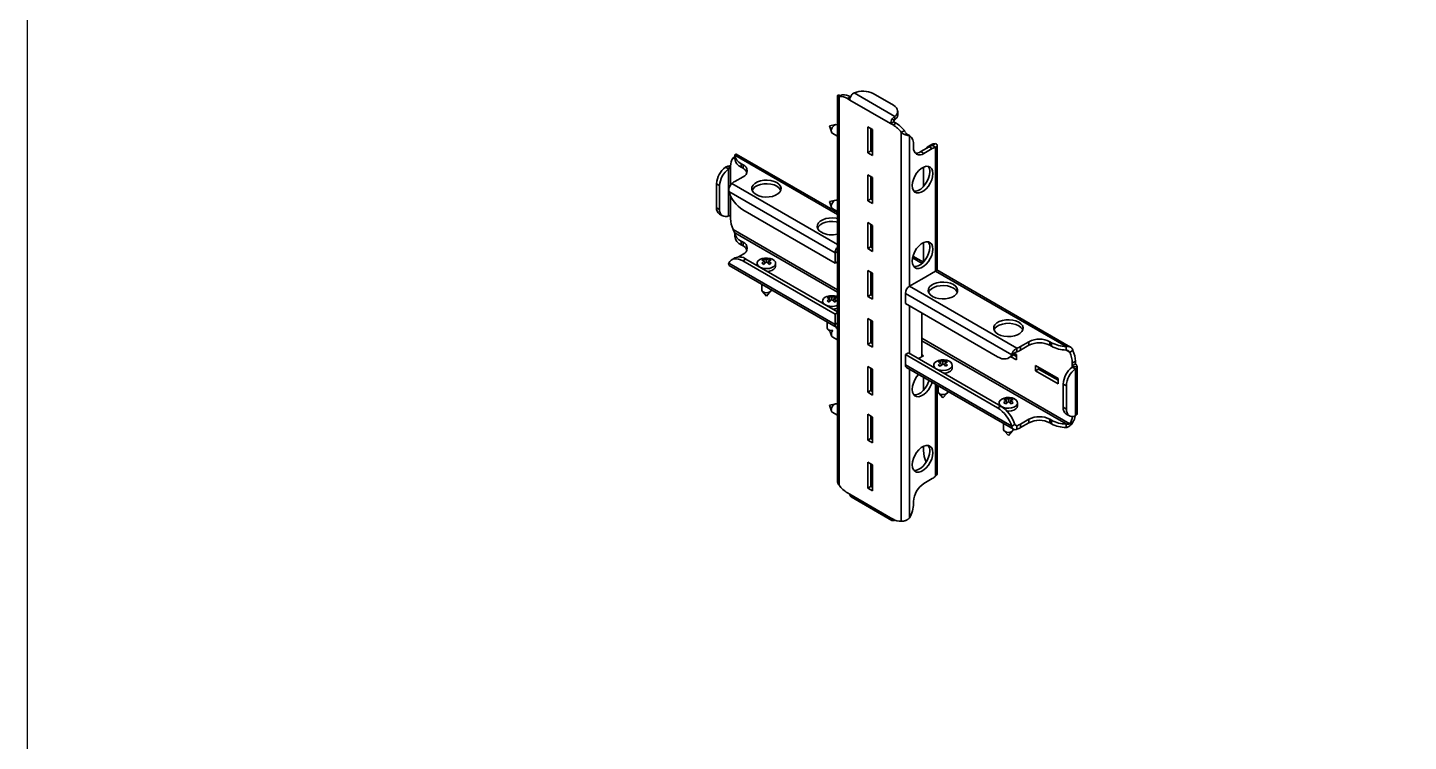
# Model space of a CAD drawing. Header units: inches. Extents: x 9936 to 27102, y -2774 to 11910.
# Drawn here: x 14566 to 15163, y -911 to -602 of the extents above; entities that cross this region are included whole.
import ezdxf

# ---------------------------------------------------------------- set-up
doc = ezdxf.new("R2010")
doc.units = ezdxf.units.IN
doc.header["$MEASUREMENT"] = 0
doc.layers.add('TEXTO', color=7, linetype='Continuous')
doc.layers.add('VIÑETAS', color=5, linetype='Continuous')

msp = doc.modelspace()

# ---------------------------------------------------------------- linework, layer by layer
at = {"layer": 'TEXTO'}
msp.add_lwpolyline([(14565.647, 141.265), (16574.871, 141.265), (16574.871, -2774.427), (14565.647, -2774.427)], close=True, dxfattribs=at)
at = {"layer": 'VIÑETAS', "linetype": 'Continuous', "lineweight": 35}
for p, q in [((14915.947, -631.641), (14915.947, -798.696)), ((14918.033, -631.271), (14916.689, -632.046)), ((14916.689, -631.366), (14917.204, -631.663)), ((14916.689, -632.046), (14916.689, -800.312)), ((14921.582, -632.152), (14920.238, -632.928)), ((14921.262, -633.519), (14920.238, -632.928)), ((14940.69, -640.597), (14923.094, -630.44)), ((14940.124, -635.787), (14931.427, -630.766)), ((14938.939, -643.724), (14921.262, -633.519)), ((14941.984, -639.931), (14941.984, -638.379)), ((14915.156, -644.187), (14912.444, -644.732)), ((14912.444, -644.732), (14913.329, -647.353)), ((14915.947, -644.387), (14915.732, -644.263)), ((14940.283, -642.948), (14938.939, -643.724)), ((14939.963, -644.315), (14938.939, -643.724)), ((14940.456, -642.44), (14939.631, -641.691)), ((14939.963, -644.315), (14941.307, -643.539)), ((14941.307, -643.539), (14940.283, -642.948)), ((14940.69, -640.597), (14940.69, -642.149)), ((14913.682, -647.814), (14915.947, -649.121)), ((14931.133, -646.313), (14929.068, -645.121)), ((14929.068, -645.121), (14929.068, -656.348)), ((14930.412, -645.897), (14930.412, -655.573)), ((14931.133, -657.54), (14931.133, -646.313)), ((14943.512, -647.531), (14944.856, -646.755)), ((14943.512, -647.531), (14943.512, -815.796)), ((14946.246, -648.428), (14947.095, -648.919)), ((14947.095, -648.919), (14947.095, -714.108)), ((14930.412, -655.573), (14929.068, -656.348)), ((14929.068, -656.348), (14931.133, -657.54)), ((14930.412, -655.573), (14931.133, -655.989)), ((14948.839, -654.053), (14948.839, -653.134)), ((14951.986, -655.87), (14955.59, -653.789)), ((14951.986, -655.87), (14953.329, -656.646)), ((14953.329, -656.646), (14956.934, -654.565)), ((14956.469, -652.857), (14955.125, -653.633)), ((14956.934, -654.565), (14955.59, -653.789)), ((14957.018, -653.189), (14958.361, -652.414)), ((14958.361, -653.917), (14957.018, -653.142)), ((14958.361, -653.917), (14958.361, -707.604)), ((14959.103, -706.57), (14959.103, -653.14)), ((14868.843, -663.322), (14867.499, -662.547)), ((14869.212, -663.17), (14868.976, -662.082)), ((14869.738, -662.093), (14869.738, -663.275)), ((14870.749, -658.578), (14870.976, -658.447)), ((14871.503, -659.013), (14870.749, -658.578)), ((14871.503, -657.462), (14871.503, -659.013)), ((14915.947, -683.119), (14871.503, -657.462)), ((14915.947, -682.262), (14872.113, -656.957)), ((14875.077, -661.539), (14874.282, -661.079)), ((14874.282, -661.079), (14874.282, -662.631)), ((14874.282, -662.631), (14875.077, -663.09)), ((14875.077, -663.09), (14875.077, -661.539)), ((14953.152, -662.581), (14953.152, -670.958)), ((14868.843, -663.322), (14868.843, -683.641)), ((14869.738, -670.225), (14869.738, -663.275)), ((14875.077, -666.723), (14871.472, -668.804)), ((14931.133, -667.053), (14929.068, -665.861)), ((14929.068, -665.861), (14929.068, -677.089)), ((14930.412, -666.637), (14930.412, -676.313)), ((14931.133, -678.281), (14931.133, -667.053)), ((14864.962, -670.511), (14863.619, -669.736)), ((14863.619, -680.156), (14863.619, -669.736)), ((14864.962, -680.932), (14864.962, -670.511)), ((14914.898, -699.658), (14868.895, -673.101)), ((14915.947, -696.127), (14870.198, -669.716)), ((14863.619, -680.156), (14864.962, -680.932)), ((14869.738, -683.688), (14869.738, -675.146)), ((14915.156, -676.849), (14912.444, -677.394)), ((14912.444, -677.394), (14913.329, -680.015)), ((14913.682, -680.475), (14915.947, -681.783)), ((14915.947, -677.049), (14915.732, -676.924)), ((14930.412, -676.313), (14929.068, -677.089)), ((14929.068, -677.089), (14931.133, -678.281)), ((14930.412, -676.313), (14931.133, -676.729)), ((14864.931, -682.877), (14866.275, -683.652)), ((14869.738, -683.688), (14869.738, -684.87)), ((14914.898, -704.121), (14874.989, -681.082)), ((14931.133, -687.793), (14929.068, -686.601)), ((14929.068, -686.601), (14929.068, -697.829)), ((14915.947, -715.644), (14870.749, -689.552)), ((14871.503, -691.022), (14871.503, -692.573)), ((14915.947, -716.678), (14871.503, -691.022)), ((14930.412, -687.377), (14930.412, -697.053)), ((14930.412, -690.952), (14931.133, -691.368)), ((14931.133, -691.885), (14930.412, -691.469)), ((14931.133, -699.021), (14931.133, -687.793)), ((14875.077, -695.098), (14874.282, -694.639)), ((14874.282, -694.639), (14874.282, -696.191)), ((14875.077, -696.65), (14874.282, -696.191)), ((14875.077, -696.65), (14875.077, -695.098)), ((14930.412, -697.053), (14929.068, -697.829)), ((14929.068, -697.829), (14931.133, -699.021)), ((14930.412, -697.053), (14931.133, -697.469)), ((14953.152, -695.242), (14953.152, -703.619)), ((14914.898, -730.632), (14868.895, -704.075)), ((14871.57, -701.882), (14870.227, -702.657)), ((14875.077, -700.283), (14873.066, -701.444)), ((14876.332, -702.353), (14874.989, -703.129)), ((14914.898, -726.168), (14874.989, -703.129)), ((14915.947, -725.223), (14876.332, -702.353)), ((14881.199, -704.207), (14881.199, -705.163)), ((14884.05, -702.317), (14883.177, -702.822)), ((14883.177, -702.822), (14884.205, -703.082)), ((14883.177, -704.148), (14884.05, -704.653)), ((14884.05, -703.043), (14884.05, -702.317)), ((14884.05, -704.653), (14885.089, -703.72)), ((14884.205, -703.082), (14884.315, -703.146)), ((14884.315, -703.146), (14884.205, -703.209)), ((14884.353, -704.381), (14884.315, -703.146)), ((14885.199, -702.636), (14885.089, -702.572)), ((14885.089, -703.72), (14885.199, -703.656)), ((14885.309, -702.572), (14885.199, -702.636)), ((14885.199, -703.656), (14885.199, -702.636)), ((14885.199, -703.656), (14885.309, -703.72)), ((14886.348, -702.317), (14885.309, -702.572)), ((14886.046, -704.374), (14886.083, -703.146)), ((14886.083, -703.146), (14886.193, -703.082)), ((14886.193, -703.209), (14886.083, -703.146)), ((14887.222, -704.148), (14886.193, -703.209)), ((14887.222, -702.822), (14886.348, -702.317)), ((14886.348, -703.029), (14886.348, -702.317)), ((14886.348, -704.653), (14887.222, -704.148)), ((14889.199, -705.432), (14889.199, -704.207)), ((14915.947, -699.052), (14914.898, -699.658)), ((14914.898, -699.658), (14914.898, -704.121)), ((14914.898, -704.121), (14915.947, -703.516)), ((14952.522, -704.233), (14948.384, -701.844)), ((14953.078, -703.697), (14948.569, -701.094)), ((14869.153, -705.081), (14915.423, -731.792)), ((14931.133, -708.533), (14929.068, -707.341)), ((14929.068, -707.341), (14929.068, -718.569)), ((14930.412, -708.117), (14930.412, -717.793)), ((14930.412, -708.953), (14931.108, -708.55)), ((14931.133, -710.116), (14930.412, -709.7)), ((14931.108, -708.55), (14931.108, -708.519)), ((14931.133, -708.565), (14931.108, -708.55)), ((14931.133, -719.761), (14931.133, -708.533)), ((14953.082, -710.652), (14947.095, -714.108)), ((14952.374, -711.06), (14958.361, -707.604)), ((15014.814, -740.193), (14958.361, -707.604)), ((15016.778, -740.471), (14958.942, -707.083)), ((14883.149, -713.161), (14883.149, -715.778)), ((14883.372, -716.314), (14885.199, -718.391)), ((14885.199, -718.391), (14887.027, -716.314)), ((14887.249, -715.778), (14887.249, -715.528)), ((14993.586, -740.947), (14947.095, -714.108)), ((14909.484, -720.535), (14909.484, -721.491)), ((14912.335, -718.645), (14911.461, -719.15)), ((14911.461, -719.15), (14912.49, -719.41)), ((14911.461, -720.476), (14912.335, -720.981)), ((14912.335, -719.371), (14912.335, -718.645)), ((14912.335, -720.981), (14913.374, -720.048)), ((14912.49, -719.41), (14912.6, -719.474)), ((14912.6, -719.474), (14912.49, -719.537)), ((14912.637, -720.709), (14912.6, -719.474)), ((14913.484, -718.964), (14913.374, -718.9)), ((14913.374, -720.048), (14913.484, -719.984)), ((14913.594, -718.9), (14913.484, -718.964)), ((14913.484, -719.984), (14913.484, -718.964)), ((14913.484, -719.984), (14913.594, -720.048)), ((14914.633, -718.645), (14913.594, -718.9)), ((14914.33, -720.702), (14914.367, -719.474)), ((14914.367, -719.474), (14914.478, -719.41)), ((14914.478, -719.537), (14914.367, -719.474)), ((14915.506, -720.476), (14914.478, -719.537)), ((14915.506, -719.15), (14914.633, -718.645)), ((14914.633, -719.357), (14914.633, -718.645)), ((14914.633, -720.981), (14915.506, -720.476)), ((14930.412, -717.793), (14929.068, -718.569)), ((14929.068, -718.569), (14931.133, -719.761)), ((14930.412, -717.793), (14931.133, -718.21)), ((14991.306, -743.767), (14945.303, -717.21)), ((14945.303, -717.21), (14945.303, -721.674)), ((14985.213, -744.713), (14945.303, -721.674)), ((14915.947, -725.562), (14914.898, -726.168)), ((14914.898, -726.168), (14914.898, -730.632)), ((14931.133, -729.273), (14929.068, -728.082)), ((14929.068, -728.082), (14929.068, -739.309)), ((14947.095, -722.708), (14947.095, -743.204)), ((14952.374, -744.62), (14952.374, -725.756)), ((14911.434, -729.489), (14911.434, -732.106)), ((14911.656, -732.642), (14912.783, -733.923)), ((14912.783, -733.923), (14913.329, -735.539)), ((14914.898, -730.632), (14915.947, -730.026)), ((14915.485, -732.363), (14915.534, -732.106)), ((14915.534, -732.106), (14915.534, -731.845)), ((14915.947, -732.574), (14915.732, -732.449)), ((14930.412, -728.857), (14930.412, -738.533)), ((14930.412, -731.124), (14931.133, -731.541)), ((14930.412, -732.676), (14931.133, -733.092)), ((14931.133, -740.501), (14931.133, -729.273)), ((14913.449, -735.783), (14913.682, -736)), ((14913.682, -736), (14915.947, -737.308)), ((14930.412, -738.533), (14929.068, -739.309)), ((14929.068, -739.309), (14931.133, -740.501)), ((14930.412, -738.533), (14931.133, -738.95)), ((15016.463, -773.671), (14952.374, -736.673)), ((15014.814, -773.753), (14952.374, -737.707)), ((14998.771, -738.13), (14995.167, -740.211)), ((14998.771, -739.681), (14995.167, -741.762)), ((14995.167, -740.211), (14995.167, -741.762)), ((14998.771, -739.681), (14998.771, -738.13)), ((15007.752, -738.13), (15008.547, -738.589)), ((15007.752, -738.13), (15007.752, -739.681)), ((15008.547, -740.141), (15007.752, -739.681)), ((15008.547, -740.141), (15008.547, -738.589)), ((15014.814, -741.744), (15014.814, -740.193)), ((14946.647, -742.945), (14945.303, -743.721)), ((14945.303, -743.721), (14945.303, -748.185)), ((14985.213, -766.76), (14945.303, -743.721)), ((14986.556, -765.984), (14946.647, -742.945)), ((14953.082, -744.211), (14950.961, -745.436)), ((14952.374, -743.803), (14953.082, -744.211)), ((14960.418, -746.403), (14959.544, -746.908)), ((14960.418, -747.129), (14960.418, -746.403)), ((14962.716, -746.403), (14961.677, -746.658)), ((14963.59, -746.908), (14962.716, -746.403)), ((14962.716, -747.115), (14962.716, -746.403)), ((14989.975, -745.185), (14991.318, -744.409)), ((14993.369, -746.044), (14990.928, -744.635)), ((14992.649, -742.991), (14991.306, -743.767)), ((14993.369, -744.493), (14992.11, -743.766)), ((14992.541, -743.182), (14993.369, -743.66)), ((14993.369, -743.66), (14993.369, -746.044)), ((14993.586, -740.947), (14993.586, -742.498)), ((15016.463, -742.697), (15014.814, -741.744)), ((15017.807, -741.921), (15016.463, -742.697)), ((14931.133, -750.014), (14929.068, -748.822)), ((14929.068, -748.822), (14929.068, -760.049)), ((14930.412, -749.597), (14930.412, -759.274)), ((14931.133, -761.241), (14931.133, -750.014)), ((14991.306, -774.741), (14945.303, -748.185)), ((14945.828, -749.344), (14992.075, -776.042)), ((14947.095, -750.076), (14947.095, -814.408)), ((14957.567, -748.293), (14957.567, -749.249)), ((14959.544, -746.908), (14960.573, -747.168)), ((14959.544, -748.234), (14960.418, -748.739)), ((14960.418, -748.739), (14961.457, -747.806)), ((14960.573, -747.168), (14960.683, -747.232)), ((14960.683, -747.232), (14960.573, -747.295)), ((14960.72, -748.467), (14960.683, -747.232)), ((14961.567, -746.722), (14961.457, -746.658)), ((14961.457, -747.806), (14961.567, -747.742)), ((14961.677, -746.658), (14961.567, -746.722)), ((14961.567, -747.742), (14961.567, -746.722)), ((14961.567, -747.742), (14961.677, -747.806)), ((14962.414, -748.46), (14962.451, -747.232)), ((14962.451, -747.232), (14962.561, -747.168)), ((14962.561, -747.295), (14962.451, -747.232)), ((14963.59, -748.234), (14962.561, -747.295)), ((14962.716, -748.739), (14963.59, -748.234)), ((14965.567, -749.518), (14965.567, -748.293)), ((15001.607, -748.415), (15011.329, -754.028)), ((15001.607, -750.8), (15001.607, -748.415)), ((15001.607, -750.8), (15002.95, -750.024)), ((15011.329, -756.412), (15001.607, -750.8)), ((15002.95, -750.024), (15002.95, -749.191)), ((15011.329, -754.861), (15002.95, -750.024)), ((15018.818, -746.603), (15017.474, -747.379)), ((15017.474, -747.379), (15017.474, -748.561)), ((15017.474, -748.561), (15018.818, -747.785)), ((15017.474, -748.561), (15017.474, -749.125)), ((15018.818, -749.901), (15017.474, -749.125)), ((15017.655, -748.865), (15019.54, -749.001)), ((15018.818, -746.603), (15018.818, -747.785)), ((15018.818, -749.901), (15018.818, -770.219)), ((15019.56, -769.233), (15019.56, -748.819)), ((14953.152, -753.573), (14953.152, -759.144)), ((14958.361, -756.58), (14958.361, -796.401)), ((14959.103, -795.085), (14959.103, -757.008)), ((14959.517, -757.247), (14959.517, -759.864)), ((15011.329, -754.028), (15011.329, -756.412)), ((15014.934, -757.28), (15013.591, -756.505)), ((15013.591, -756.505), (15013.591, -766.548)), ((15014.934, -757.28), (15014.934, -767.324)), ((14930.412, -759.274), (14929.068, -760.049)), ((14929.068, -760.049), (14931.133, -761.241)), ((14930.412, -759.274), (14931.133, -759.69)), ((14959.739, -760.4), (14961.567, -762.477)), ((14961.567, -762.477), (14963.395, -760.4)), ((14963.617, -759.864), (14963.617, -759.614)), ((14988.702, -762.732), (14987.828, -763.236)), ((14987.828, -763.236), (14988.857, -763.496)), ((14988.702, -763.457), (14988.702, -762.732)), ((14988.702, -765.067), (14989.741, -764.134)), ((14988.857, -763.496), (14988.967, -763.56)), ((14988.967, -763.56), (14988.857, -763.624)), ((14989.005, -764.795), (14988.967, -763.56)), ((14989.851, -763.05), (14989.741, -762.986)), ((14989.741, -764.134), (14989.851, -764.07)), ((14989.961, -762.986), (14989.851, -763.05)), ((14989.851, -764.07), (14989.851, -763.05)), ((14989.851, -764.07), (14989.961, -764.134)), ((14991, -762.732), (14989.961, -762.986)), ((14990.698, -764.788), (14990.735, -763.56)), ((14990.735, -763.56), (14990.845, -763.496)), ((14990.845, -763.624), (14990.735, -763.56)), ((14991.874, -764.563), (14990.845, -763.624)), ((14991.874, -763.236), (14991, -762.732)), ((14991, -763.443), (14991, -762.732)), ((14915.156, -765.035), (14912.444, -765.58)), ((14912.444, -765.58), (14913.329, -768.201)), ((14913.449, -768.445), (14913.682, -768.662)), ((14913.682, -768.662), (14915.947, -769.969)), ((14915.947, -765.235), (14915.732, -765.111)), ((14931.133, -770.754), (14929.068, -769.562)), ((14929.068, -769.562), (14929.068, -780.789)), ((14930.412, -770.337), (14930.412, -780.014)), ((14985.213, -766.76), (14986.556, -765.984)), ((14985.851, -764.622), (14985.851, -765.577)), ((14987.828, -764.563), (14988.702, -765.067)), ((14991, -765.067), (14991.874, -764.563)), ((14993.851, -765.846), (14993.851, -764.622)), ((15013.591, -766.548), (15014.934, -767.324)), ((15014.906, -769.455), (15016.25, -770.231)), ((14931.133, -781.981), (14931.133, -770.754)), ((14987.801, -773.575), (14987.801, -776.192)), ((14991.306, -774.741), (14992.649, -773.966)), ((14991.901, -776.192), (14991.901, -775.942)), ((14993.586, -774.506), (14992.649, -773.966)), ((14993.586, -774.506), (14993.586, -776.058)), ((14995.167, -773.771), (14998.771, -771.69)), ((14995.167, -775.322), (14998.771, -773.241)), ((14995.167, -773.771), (14995.167, -775.322)), ((14998.771, -773.241), (14998.771, -771.69)), ((15007.752, -771.69), (15008.547, -772.149)), ((15007.752, -771.69), (15007.752, -773.241)), ((15007.752, -773.241), (15008.547, -773.7)), ((15008.547, -773.7), (15008.547, -772.149)), ((15014.814, -775.304), (15014.814, -773.753)), ((15016.463, -773.671), (15017.807, -772.895)), ((14930.412, -780.014), (14929.068, -780.789)), ((14929.068, -780.789), (14931.133, -781.981)), ((14930.412, -780.014), (14931.133, -780.43)), ((14988.023, -776.728), (14989.851, -778.805)), ((14989.851, -778.805), (14991.679, -776.728)), ((14953.152, -783.429), (14953.152, -785.276)), ((14931.133, -791.494), (14929.068, -790.302)), ((14929.068, -790.302), (14929.068, -801.529)), ((14930.412, -791.078), (14930.412, -800.754)), ((14931.133, -802.721), (14931.133, -791.494)), ((14953.329, -799.483), (14956.934, -797.402)), ((14921.262, -804.119), (14920.238, -803.528)), ((14921.262, -804.119), (14938.939, -814.324)), ((14921.787, -805.278), (14939.464, -815.484)), ((14930.412, -800.754), (14929.068, -801.529)), ((14929.068, -801.529), (14931.133, -802.721)), ((14930.412, -800.754), (14931.133, -801.17)), ((14948.839, -807.26), (14948.839, -808.179)), ((14939.963, -814.915), (14938.939, -814.324)), ((14939.951, -814.898), (14939.631, -815.557))]:
    msp.add_line(p, q, dxfattribs=at)
at = {"layer": 'VIÑETAS', "linetype": 'Continuous', "lineweight": 35, "flags": 128}
for points in [[(14940.124, -635.787), (14940.853, -636.291), (14941.415, -636.862), (14941.791, -637.482), (14941.969, -638.131), (14941.944, -638.788), (14941.717, -639.431), (14941.294, -640.041), (14940.69, -640.597)], [(14915.732, -644.263), (14915.263, -644.171), (14914.708, -644.364), (14914.153, -644.811), (14913.683, -645.445), (14913.368, -646.169), (14913.257, -646.874), (14913.367, -647.451)], [(14913.367, -647.451), (14913.681, -647.813), (14913.682, -647.814)], [(14957.218, -665.395), (14957.088, -664.23), (14956.704, -663.283), (14956.089, -662.609), (14955.279, -662.248), (14954.32, -662.22), (14953.269, -662.528), (14952.187, -663.153), (14951.136, -664.058), (14950.177, -665.193), (14949.367, -666.489), (14948.752, -667.873), (14948.368, -669.263), (14948.238, -670.579), (14948.368, -671.745), (14948.752, -672.692), (14949.367, -673.366), (14950.177, -673.727), (14951.136, -673.755), (14952.187, -673.447), (14953.269, -672.822), (14954.32, -671.916), (14955.279, -670.782), (14956.089, -669.485), (14956.704, -668.102), (14957.088, -666.711), (14957.218, -665.395)], [(14880.709, -674.464), (14881.914, -675.009), (14883.31, -675.372), (14884.816, -675.531), (14886.344, -675.478), (14887.805, -675.215), (14889.115, -674.758), (14890.198, -674.133), (14890.99, -673.377), (14891.445, -672.533), (14891.538, -671.651), (14891.262, -670.782), (14890.634, -669.976), (14889.689, -669.28), (14888.484, -668.735), (14887.088, -668.372), (14885.583, -668.213), (14884.055, -668.267), (14882.593, -668.529), (14881.283, -668.987), (14880.201, -669.612), (14879.409, -670.368), (14878.953, -671.212), (14878.861, -672.094), (14879.137, -672.963), (14879.765, -673.769), (14880.709, -674.464)], [(14948.953, -672.975), (14949.792, -672.979), (14950.843, -672.671), (14951.926, -672.047), (14952.977, -671.141), (14953.935, -670.007), (14954.745, -668.71), (14955.36, -667.326), (14955.744, -665.936), (14955.875, -664.62)], [(14891.406, -672.648), (14891.262, -672.333), (14890.634, -671.527), (14889.689, -670.832), (14888.484, -670.287), (14887.088, -669.924), (14885.583, -669.765), (14884.055, -669.818), (14882.593, -670.081), (14881.283, -670.538), (14880.201, -671.163), (14879.409, -671.919), (14878.993, -672.648)], [(14915.732, -676.924), (14915.263, -676.833), (14914.708, -677.025), (14914.153, -677.472), (14913.683, -678.106), (14913.368, -678.831), (14913.257, -679.535), (14913.367, -680.112)], [(14913.367, -680.112), (14913.681, -680.475), (14913.682, -680.475)], [(14915.947, -684.822), (14915.373, -684.701), (14913.867, -684.541), (14912.339, -684.595), (14910.877, -684.858), (14909.567, -685.315), (14908.485, -685.94), (14907.693, -686.696), (14907.238, -687.54), (14907.145, -688.422), (14907.421, -689.291), (14908.049, -690.097), (14908.993, -690.793)], [(14915.947, -686.373), (14915.373, -686.252), (14913.867, -686.093), (14912.339, -686.146), (14910.877, -686.409), (14909.567, -686.866), (14908.485, -687.491), (14907.693, -688.247), (14907.277, -688.976)], [(14957.218, -698.057), (14957.088, -696.891), (14956.704, -695.944), (14956.089, -695.27), (14955.279, -694.909), (14954.32, -694.882), (14953.269, -695.189), (14952.187, -695.814), (14951.136, -696.72), (14950.177, -697.854), (14949.367, -699.151), (14948.752, -700.535), (14948.368, -701.925), (14948.238, -703.241), (14948.368, -704.407), (14948.752, -705.354), (14949.367, -706.028), (14950.177, -706.389), (14951.136, -706.416), (14952.187, -706.109), (14953.269, -705.484), (14954.32, -704.578), (14955.279, -703.444), (14956.089, -702.147), (14956.704, -700.763), (14957.088, -699.373), (14957.218, -698.057)], [(14948.953, -705.636), (14949.792, -705.641), (14950.843, -705.333), (14951.926, -704.708), (14952.977, -703.802), (14953.935, -702.668), (14954.745, -701.372), (14955.36, -699.988), (14955.744, -698.598), (14955.875, -697.281)], [(14868.895, -704.075), (14869.36, -703.386), (14869.938, -702.846), (14870.616, -702.467), (14871.381, -702.256), (14872.218, -702.218), (14873.11, -702.353), (14874.04, -702.659), (14874.989, -703.129)], [(14882.371, -702.574), (14881.663, -703.128), (14881.269, -703.778), (14881.224, -704.466), (14881.533, -705.131), (14882.167, -705.714), (14882.317, -705.808)], [(14882.426, -705.871), (14883.071, -706.163), (14884.164, -706.438), (14885.349, -706.515), (14886.52, -706.387), (14887.575, -706.065), (14888.418, -705.579), (14888.975, -704.97), (14889.197, -704.294), (14889.063, -703.61), (14888.586, -702.979), (14887.808, -702.457), (14886.799, -702.091), (14885.647, -701.913), (14884.456, -701.938), (14883.33, -702.166), (14882.371, -702.574), (14882.371, -702.574)], [(14885.641, -707.727), (14886.52, -707.612), (14887.575, -707.29), (14888.418, -706.803), (14888.975, -706.195), (14889.197, -705.518), (14889.199, -705.432)], [(14883.149, -715.778), (14883.305, -716.231), (14883.75, -716.615), (14884.415, -716.871), (14885.199, -716.961), (14885.984, -716.871), (14886.649, -716.615), (14887.093, -716.231), (14887.249, -715.778), (14887.249, -715.778)], [(14957.077, -718.55), (14958.282, -719.095), (14959.678, -719.458), (14961.183, -719.617), (14962.711, -719.564), (14964.173, -719.301), (14965.483, -718.844), (14966.565, -718.219), (14967.357, -717.463), (14967.813, -716.619), (14967.905, -715.737), (14967.629, -714.868), (14967.001, -714.062), (14966.057, -713.366), (14964.852, -712.821), (14963.456, -712.459), (14961.95, -712.299), (14960.422, -712.353), (14958.961, -712.616), (14957.651, -713.073), (14956.568, -713.698), (14955.776, -714.454), (14955.321, -715.298), (14955.228, -716.18), (14955.504, -717.049), (14956.133, -717.855), (14957.077, -718.55)], [(14967.773, -716.734), (14967.629, -716.419), (14967.001, -715.613), (14966.057, -714.918), (14964.852, -714.373), (14963.456, -714.01), (14961.95, -713.851), (14960.422, -713.904), (14958.961, -714.167), (14957.651, -714.624), (14956.568, -715.249), (14955.776, -716.005), (14955.361, -716.734)], [(14910.655, -718.903), (14909.947, -719.456), (14909.553, -720.106), (14909.509, -720.794), (14909.817, -721.459), (14910.452, -722.042), (14910.601, -722.136)], [(14911.434, -732.106), (14911.59, -732.559), (14912.034, -732.943), (14912.699, -733.199), (14913.484, -733.289), (14913.929, -733.261)], [(14915.732, -732.449), (14915.593, -732.388), (14915.485, -732.363)], [(14985.361, -734.879), (14986.566, -735.424), (14987.962, -735.786), (14989.468, -735.946), (14990.996, -735.892), (14992.457, -735.629), (14993.767, -735.172), (14994.85, -734.547), (14995.642, -733.791), (14996.097, -732.947), (14996.19, -732.065), (14995.914, -731.196), (14995.285, -730.39), (14994.341, -729.694), (14993.136, -729.149), (14991.74, -728.787), (14990.235, -728.627), (14988.707, -728.681), (14987.245, -728.944), (14985.935, -729.401), (14984.853, -730.026), (14984.061, -730.782), (14983.605, -731.626), (14983.513, -732.508), (14983.789, -733.377), (14984.417, -734.183), (14985.361, -734.879)], [(14996.057, -733.062), (14995.914, -732.747), (14995.285, -731.941), (14994.341, -731.246), (14993.136, -730.701), (14991.74, -730.338), (14990.235, -730.179), (14988.707, -730.232), (14987.245, -730.495), (14985.935, -730.952), (14984.853, -731.577), (14984.061, -732.333), (14983.645, -733.062)], [(14958.794, -749.957), (14959.439, -750.249), (14960.532, -750.524), (14961.716, -750.601), (14962.888, -750.473), (14963.942, -750.151), (14964.785, -749.665), (14965.342, -749.056), (14965.564, -748.38), (14965.431, -747.696), (14964.954, -747.065), (14964.176, -746.543), (14963.166, -746.177), (14962.015, -745.999), (14960.823, -746.024), (14959.698, -746.252), (14958.738, -746.661), (14958.738, -746.661)], [(14991.306, -743.767), (14990.841, -744.457), (14990.264, -744.996), (14989.586, -745.375), (14988.82, -745.586), (14987.983, -745.624), (14987.091, -745.489), (14986.161, -745.183), (14985.213, -744.713)], [(14951.034, -752.35), (14950.177, -753.379), (14949.367, -754.676), (14948.752, -756.059), (14948.368, -757.45), (14948.238, -758.766), (14948.368, -759.931), (14948.752, -760.879), (14949.367, -761.552), (14950.177, -761.913), (14951.136, -761.941), (14952.187, -761.633), (14953.269, -761.009), (14954.32, -760.103), (14955.279, -758.969), (14956.089, -757.672), (14956.704, -756.288), (14956.887, -755.728)], [(14958.738, -746.661), (14958.03, -747.214), (14957.637, -747.864), (14957.592, -748.552), (14957.901, -749.217), (14958.535, -749.8), (14958.684, -749.894)], [(14962.008, -751.813), (14962.888, -751.698), (14963.942, -751.376), (14964.785, -750.889), (14965.342, -750.281), (14965.564, -749.604), (14965.567, -749.518)], [(14948.953, -761.161), (14949.792, -761.165), (14950.843, -760.858), (14951.926, -760.233), (14952.977, -759.327), (14953.935, -758.193), (14954.745, -756.896), (14955.36, -755.513), (14955.543, -754.953)], [(14959.517, -759.864), (14959.673, -760.317), (14960.117, -760.701), (14960.782, -760.957), (14961.567, -761.047), (14962.351, -760.957), (14963.016, -760.701), (14963.461, -760.317), (14963.617, -759.864)], [(14987.023, -762.989), (14986.315, -763.543), (14985.921, -764.192), (14985.876, -764.88), (14986.185, -765.545), (14986.819, -766.128), (14987.723, -766.577), (14988.816, -766.852), (14990.001, -766.929), (14991.172, -766.801), (14992.226, -766.479), (14993.07, -765.993), (14993.627, -765.384), (14993.848, -764.708), (14993.715, -764.024), (14993.238, -763.393), (14992.46, -762.871), (14991.451, -762.505), (14990.299, -762.327), (14989.107, -762.353), (14987.982, -762.58), (14987.023, -762.989)], [(14915.732, -765.111), (14915.593, -765.05), (14915.086, -765.052), (14914.522, -765.333), (14913.986, -765.851), (14913.559, -766.526), (14913.308, -767.256), (14913.269, -767.93), (14913.449, -768.445)], [(14989.189, -768.124), (14990.001, -768.154), (14991.172, -768.026), (14992.226, -767.704), (14993.07, -767.218), (14993.627, -766.609), (14993.848, -765.933), (14993.851, -765.846)], [(15018.818, -770.219), (15018.034, -770.465), (15017.294, -770.526), (15016.623, -770.401), (15016.042, -770.094), (15015.569, -769.615), (15015.22, -768.979), (15015.006, -768.207), (15014.934, -767.324)], [(15019.54, -769.414), (15019.56, -769.249), (15019.56, -769.233)], [(14987.801, -776.192), (14987.957, -776.645), (14988.402, -777.029), (14989.067, -777.285), (14989.851, -777.375), (14990.636, -777.285), (14991.301, -777.029), (14991.745, -776.645), (14991.901, -776.192), (14991.901, -776.192)], [(14930.412, -779.061), (14931.025, -779.002), (14931.133, -778.98)], [(14957.218, -786.243), (14957.088, -785.078), (14956.704, -784.131), (14956.089, -783.457), (14955.279, -783.096), (14954.32, -783.068), (14953.269, -783.376), (14952.187, -784.001), (14951.136, -784.907), (14950.177, -786.041), (14949.367, -787.337), (14948.752, -788.721), (14948.368, -790.111), (14948.238, -791.428), (14948.368, -792.593), (14948.752, -793.54), (14949.367, -794.214), (14950.177, -794.575), (14951.136, -794.603), (14952.187, -794.295), (14953.269, -793.67), (14954.32, -792.764), (14955.279, -791.63), (14956.089, -790.334), (14956.704, -788.95), (14957.088, -787.56), (14957.218, -786.243)], [(14948.953, -793.823), (14949.792, -793.827), (14950.843, -793.52), (14951.926, -792.895), (14952.977, -791.989), (14953.935, -790.855), (14954.745, -789.558), (14955.36, -788.174), (14955.744, -786.784), (14955.875, -785.468)]]:
    msp.add_lwpolyline(points, dxfattribs=at)
at = {"layer": 'VIÑETAS', "linetype": 'Continuous', "lineweight": 35}
for centre, radius, start, end in [((14917.163, -637.722), 5.696, 57.327261, 94.776085), ((14918.507, -636.946), 5.696, 57.327261, 94.776085), ((14925.042, -633.672), 3.784, 144.721323, 177.684422), ((14926.908, -639.586), 9.909, 62.874195, 112.637897), ((14942.72, -643.877), 3.784, 144.721323, 177.684422), ((14933.445, -655.073), 12.579, 36.842513, 58.791423), ((14941.228, -642.986), 0.946, 144.720753, 177.684783), ((14939.155, -639.767), 2.834, 302.790365, 356.679785), ((14934.789, -654.298), 12.579, 36.842513, 58.791423), ((14943.901, -652.709), 4.956, 355.075292, 49.880316), ((14951.576, -654.497), 2.773, 170.785963, 309.203351), ((14949.959, -652.745), 3.725, 263.768347, 302.965623), ((14956.813, -656.549), 3.363, 88.774932, 146.80762), ((14959.419, -660.335), 7.583, 108.462016, 120.326474), ((14958.175, -655.877), 3.469, 86.926121, 119.468945), ((14960.763, -661.111), 7.583, 108.462016, 120.326474), ((14873.57, -670.465), 9.978, 127.476168, 175.807334), ((14869.29, -666.435), 4.364, 84.108316, 94.130837), ((14875.429, -661.827), 5.697, 145.232903, 182.674897), ((14876.381, -656.591), 4.955, 190.117232, 244.929393), ((14876.381, -658.143), 4.955, 190.117232, 244.929393), ((14874.093, -664.131), 2.773, 290.783355, 69.216579), ((14952.286, -664.387), 3.596, 356.297081, 36.968787), ((14874.914, -671.241), 9.978, 127.476168, 175.807334), ((14869.299, -664.112), 0.946, 62.318607, 95.279), ((14875.227, -675.394), 7.584, 119.668129, 131.530921), ((14873.384, -666.408), 3.725, 23.775219, 62.971655), ((14882.993, -668.655), 14.782, 197.504058, 237.215041), ((14866.611, -680.39), 3.001, 175.536035, 235.969096), ((14867.602, -681.285), 2.663, 172.380573, 297.780761), ((14869.299, -684.526), 0.946, 62.318607, 95.279), ((14882.317, -684.604), 12.581, 181.210785, 203.157292), ((14876.381, -690.151), 4.955, 190.117232, 244.929393), ((14876.381, -691.703), 4.955, 190.117232, 244.929393), ((14913.513, -681.966), 9.917, 242.885592, 284.207305), ((14874.093, -697.691), 2.773, 290.783355, 69.216579), ((14873.384, -699.968), 3.725, 23.775219, 62.971655), ((14918.81, -699.842), 3.917, 136.969909, 177.302795), ((14952.286, -697.049), 3.596, 356.296902, 36.969007), ((14873.546, -706.207), 4.755, 54.13146, 114.558111), ((14884.535, -703.146), 0.336, 169.092779, 190.909114), ((14885.199, -704.297), 1.729, 86.349726, 93.649644), ((14885.199, -701.994), 1.729, 266.349726, 273.649644), ((14885.864, -703.146), 0.336, 349.092779, 10.909114), ((14957.835, -706.443), 1.274, 294.374754, 354.305211), ((14949.193, -717.387), 3.893, 122.605514, 177.394486), ((14913.498, -724.385), 6.176, 66.63075, 117.404054), ((14913.492, -716.754), 6.115, 242.939246, 293.666821), ((14912.819, -719.474), 0.336, 169.090736, 190.908781), ((14913.484, -720.625), 1.728, 86.349833, 93.650327), ((14913.484, -718.323), 1.728, 266.349833, 273.650327), ((14914.148, -719.474), 0.336, 349.090736, 10.908781), ((14913.648, -718.344), 5.718, 272.775774, 293.706754), ((14915.699, -734.904), 2.415, 137.120546, 201.341287), ((14915.975, -730.816), 1.093, 170.286224, 268.535357), ((14989.991, -731.158), 10.428, 290.166561, 299.757615), ((15003.261, -746.796), 9.76, 62.609665, 117.390357), ((15003.261, -748.347), 9.76, 62.609665, 117.390357), ((15014.936, -726.671), 13.523, 241.805968, 269.48227), ((15014.936, -728.222), 13.523, 241.805968, 269.48227), ((14989.556, -741.421), 3.469, 300.526788, 333.082614), ((14989.991, -732.71), 10.428, 290.166561, 299.757615), ((15004.896, -747.644), 12.581, 1.210785, 23.157292), ((15006.24, -746.869), 12.581, 1.210785, 23.157292), ((14946.515, -748.335), 1.221, 172.917343, 235.770433), ((14960.903, -747.232), 0.336, 169.090736, 190.908781), ((14961.567, -748.383), 1.728, 86.349833, 93.650327), ((14961.567, -746.081), 1.728, 266.349833, 273.650327), ((14962.231, -747.232), 0.336, 349.090736, 10.908781), ((15023.487, -757.001), 9.908, 127.358808, 177.129812), ((15024.83, -757.776), 9.908, 127.358808, 177.129812), ((15017.361, -748.834), 0.296, 354.005993, 67.432404), ((15018.364, -748.877), 1.183, 354.00744, 67.43144), ((14989.187, -763.56), 0.336, 169.092779, 190.909114), ((14989.851, -764.711), 1.729, 86.349726, 93.649644), ((14989.851, -762.409), 1.729, 266.349726, 273.649644), ((14990.515, -763.56), 0.336, 349.092779, 10.909114), ((14977.208, -779.187), 14.782, 17.504058, 57.215041), ((14978.552, -778.412), 14.782, 17.504058, 57.215041), ((15016.751, -766.87), 3.176, 174.192142, 234.495682), ((15013.45, -769.804), 5.342, 324.647933, 355.352788), ((14989.991, -764.718), 10.428, 290.166561, 299.757615), ((14989.991, -766.27), 10.428, 290.166561, 299.757615), ((15003.261, -780.356), 9.76, 62.609665, 117.390357), ((15003.261, -781.907), 9.76, 62.609665, 117.390357), ((15014.936, -760.231), 13.523, 241.805968, 269.48227), ((15014.936, -761.782), 13.523, 241.805968, 269.48227), ((15011.923, -770.491), 5.543, 324.98917, 359.613526), ((14966.244, -784.91), 13.097, 181.605276, 204.326673), ((14952.286, -785.235), 3.596, 356.296728, 36.969141), ((14958.588, -807.704), 9.759, 122.605449, 177.394528), ((14951.684, -788.395), 10.426, 300.23702, 309.829762), ((14926.756, -792.769), 12.579, 216.842513, 238.791423), ((14922.496, -804.259), 1.242, 173.520919, 235.1668), ((14935.324, -807.754), 13.522, 330.51833, 358.197245), ((14940.113, -814.477), 1.183, 172.574171, 245.987182), ((14943.038, -810.12), 5.696, 237.327261, 274.776085)]:
    msp.add_arc(centre, radius, start, end, dxfattribs=at)
for points, knots in [([(14916.689, -632.046), (14916.653, -632.038), (14916.58, -632.022), (14916.478, -631.995), (14916.381, -631.965), (14916.291, -631.933), (14916.208, -631.898), (14916.134, -631.86), (14916.071, -631.82), (14916.019, -631.778), (14915.98, -631.734), (14915.955, -631.689), (14915.945, -631.644), (14915.951, -631.599), (14915.974, -631.555), (14916.016, -631.513), (14916.077, -631.474), (14916.158, -631.439), (14916.26, -631.409), (14916.382, -631.386), (14916.524, -631.37), (14916.634, -631.367), (14916.689, -631.366)], [0, 0, 0, 0, 0.0377862, 0.0768354, 0.1171529, 0.1587434, 0.2016114, 0.2457608, 0.2911953, 0.3379182, 0.3859325, 0.4352411, 0.4858466, 0.5377513, 0.5909576, 0.6454675, 0.7012828, 0.7584054, 0.8168369, 0.8765789, 0.9376328, 1, 1, 1, 1]), ([(14917.806, -631.402), (14917.753, -631.426), (14917.64, -631.477), (14917.486, -631.531), (14917.349, -631.575), (14917.253, -631.61), (14917.209, -631.629), (14917.221, -631.645), (14917.223, -631.647)], [0, 0, 0, 0, 0.1424044, 0.3042564, 0.492153, 0.7114726, 0.9665589, 1, 1, 1, 1]), ([(14923.094, -630.44), (14922.89, -630.55), (14922.686, -630.698), (14922.299, -631.053), (14922.116, -631.261), (14921.954, -631.486)], [0, 0, 0, 0, 0.5, 0.5, 1, 1, 1, 1]), ([(14939.631, -641.691), (14939.78, -641.458), (14939.949, -641.242), (14940.309, -640.871), (14940.499, -640.715), (14940.69, -640.597)], [0, 0, 0, 0, 0.5, 0.5, 1, 1, 1, 1]), ([(14947.095, -648.919), (14947.055, -648.917), (14946.978, -648.914), (14946.857, -648.905), (14946.736, -648.893), (14946.617, -648.877), (14946.501, -648.858), (14946.389, -648.838), (14946.281, -648.816), (14946.178, -648.793), (14946.081, -648.769), (14945.99, -648.745), (14945.906, -648.722), (14945.829, -648.699), (14945.759, -648.678), (14945.696, -648.658), (14945.641, -648.64), (14945.593, -648.624), (14945.553, -648.611), (14945.52, -648.601), (14945.495, -648.593), (14945.446, -648.579), (14945.367, -648.56), (14945.259, -648.528), (14945.151, -648.495), (14945.044, -648.459), (14944.936, -648.42), (14944.83, -648.378), (14944.724, -648.334), (14944.619, -648.287), (14944.516, -648.237), (14944.414, -648.185), (14944.313, -648.13), (14944.215, -648.073), (14944.118, -648.013), (14944.024, -647.951), (14943.932, -647.886), (14943.842, -647.82), (14943.755, -647.751), (14943.671, -647.68), (14943.589, -647.606), (14943.538, -647.556), (14943.512, -647.531)], [0, 0, 0, 0, 0.0428162, 0.0836019, 0.1223568, 0.1590811, 0.1937745, 0.2264371, 0.2570689, 0.2856698, 0.3122399, 0.336779, 0.3592874, 0.3797649, 0.3982117, 0.4146279, 0.4290138, 0.4413696, 0.4516959, 0.4599936, 0.4662646, 0.4705136, 0.496941, 0.5233734, 0.5498106, 0.5762527, 0.6026997, 0.6291517, 0.6556086, 0.6820704, 0.7085372, 0.7350089, 0.7614856, 0.7879672, 0.8144539, 0.8409455, 0.867442, 0.8939436, 0.9204502, 0.9469618, 0.9734784, 1, 1, 1, 1]), ([(14945.261, -647.394), (14945.211, -647.334), (14945.161, -647.27), (14945.016, -647.067), (14944.927, -646.917), (14944.856, -646.755)], [0.25000158, 0.25000158, 0.25000158, 0.25000158, 0.5, 0.5, 1, 1, 1, 1]), ([(14946.246, -648.428), (14946.16, -648.376), (14945.999, -648.276), (14945.782, -648.089), (14945.608, -647.9), (14945.524, -647.767), (14945.485, -647.705)], [0, 0, 0, 0, 0.2971375, 0.5588115, 0.7910987, 1, 1, 1, 1]), ([(14872.096, -656.99), (14872.039, -656.969), (14871.941, -656.932), (14871.713, -657.141), (14871.574, -657.353), (14871.503, -657.462)], [0, 0, 0, 0, 0.410221, 0.6970394, 1, 1, 1, 1]), ([(14957.132, -653.148), (14957.156, -653.144), (14957.217, -653.132), (14957.202, -653.145), (14957.128, -653.151), (14957.055, -653.145), (14957.018, -653.142)], [0, 0, 0, 0, 0.2369636, 0.5869008, 0.7857264, 1, 1, 1, 1]), ([(14958.361, -652.414), (14958.393, -652.424), (14958.459, -652.445), (14958.554, -652.485), (14958.65, -652.532), (14958.744, -652.587), (14958.834, -652.651), (14958.916, -652.725), (14958.988, -652.807), (14959.046, -652.899), (14959.087, -652.999), (14959.106, -653.106), (14959.101, -653.221), (14959.068, -653.34), (14959.002, -653.462), (14958.901, -653.585), (14958.762, -653.704), (14958.585, -653.819), (14958.437, -653.884), (14958.361, -653.917)], [0, 0, 0, 0, 0.0344792, 0.0719933, 0.1125455, 0.1561381, 0.2027731, 0.2524518, 0.3051755, 0.360945, 0.4197609, 0.4816239, 0.5465342, 0.6144922, 0.6854981, 0.7595518, 0.8366534, 0.9168028, 1, 1, 1, 1]), ([(14867.499, -662.547), (14867.715, -662.434), (14868.147, -662.208), (14868.7, -662.124), (14868.976, -662.082)], [0, 0, 0, 0, 0.5000006, 1, 1, 1, 1]), ([(14870.749, -658.578), (14870.812, -658.563), (14870.952, -658.529), (14871.135, -658.572), (14871.319, -658.711), (14871.439, -658.907), (14871.503, -659.013)], [0, 0, 0, 0, 0.1800324, 0.4063424, 0.6795518, 1, 1, 1, 1]), ([(14871.512, -658.016), (14871.51, -658.012), (14871.503, -657.998), (14871.451, -658.046), (14871.344, -658.147), (14871.19, -658.29), (14871.046, -658.396), (14870.976, -658.447)], [0, 0, 0, 0, 0.0876911, 0.3335268, 0.5699888, 0.7930066, 1, 1, 1, 1]), ([(14868.843, -663.322), (14868.897, -663.288), (14869.005, -663.22), (14869.143, -663.187), (14869.212, -663.17)], [0, 0, 0, 0, 0.5000005, 1, 1, 1, 1]), ([(14870.198, -669.716), (14870.004, -669.906), (14869.616, -670.287), (14869.146, -671.177), (14868.854, -672.171), (14868.882, -672.791), (14868.895, -673.101)], [0, 0, 0, 0, 0.2500002, 0.5000003, 0.7500001, 1, 1, 1, 1]), ([(14869.212, -683.584), (14869.143, -683.584), (14869.005, -683.586), (14868.897, -683.622), (14868.843, -683.641)], [0, 0, 0, 0, 0.4999995, 1, 1, 1, 1]), ([(14871.503, -691.022), (14871.42, -690.874), (14871.315, -690.687), (14871.192, -690.446), (14871.155, -690.376), (14871.093, -690.232), (14871.005, -689.941), (14870.835, -689.682), (14870.749, -689.552)], [0, 0, 0, 0, 0.3774701, 0.4791751, 0.5081945, 0.5226775, 0.7600099, 1, 1, 1, 1]), ([(14871.257, -690.572), (14871.291, -690.637), (14871.364, -690.776), (14871.442, -691.021), (14871.495, -691.302), (14871.5, -691.491), (14871.503, -691.592)], [0, 0, 0, 0, 0.2088769, 0.4411582, 0.7028409, 1, 1, 1, 1]), ([(14868.895, -704.075), (14868.874, -704.228), (14868.824, -704.583), (14868.943, -704.927), (14869.104, -705.038), (14869.157, -705.075)], [0, 0, 0, 0, 0.3342018, 0.7771324, 1, 1, 1, 1]), ([(14884.205, -703.209), (14884.135, -703.266), (14883.783, -703.549), (14883.446, -703.882), (14883.177, -704.148)], [0, 0, 0, 0, 0.2018328, 1, 1, 1, 1]), ([(14885.089, -702.572), (14885.018, -702.547), (14884.665, -702.423), (14884.323, -702.364), (14884.05, -702.317)], [0, 0, 0, 0, 0.2018306, 1, 1, 1, 1]), ([(14885.309, -703.72), (14885.381, -703.776), (14885.734, -704.057), (14886.076, -704.388), (14886.348, -704.653)], [0, 0, 0, 0, 0.2018306, 1, 1, 1, 1]), ([(14886.193, -703.082), (14886.264, -703.057), (14886.615, -702.931), (14886.953, -702.87), (14887.222, -702.822)], [0, 0, 0, 0, 0.2018328, 1, 1, 1, 1]), ([(14912.49, -719.537), (14912.419, -719.594), (14912.068, -719.877), (14911.73, -720.21), (14911.461, -720.476)], [0, 0, 0, 0, 0.2018328, 1, 1, 1, 1]), ([(14913.374, -718.9), (14913.302, -718.875), (14912.949, -718.751), (14912.607, -718.692), (14912.335, -718.645)], [0, 0, 0, 0, 0.20183297, 1, 1, 1, 1]), ([(14913.594, -720.048), (14913.665, -720.104), (14914.018, -720.385), (14914.36, -720.717), (14914.633, -720.981)], [0, 0, 0, 0, 0.20183297, 1, 1, 1, 1]), ([(14914.478, -719.41), (14914.548, -719.385), (14914.899, -719.259), (14915.237, -719.198), (14915.506, -719.15)], [0, 0, 0, 0, 0.2018328, 1, 1, 1, 1]), ([(15014.814, -740.193), (15015.081, -740.161), (15015.546, -740.106), (15016.107, -740.199), (15016.428, -740.304), (15016.584, -740.372), (15016.778, -740.463), (15017.05, -740.636), (15017.383, -740.986), (15017.645, -741.414), (15017.753, -741.752), (15017.807, -741.921)], [0, 0, 0, 0, 0.1935692, 0.3365974, 0.4289258, 0.4560533, 0.4704895, 0.602681, 0.7349961, 0.8674353, 1, 1, 1, 1]), ([(14961.457, -746.658), (14961.385, -746.633), (14961.032, -746.509), (14960.69, -746.45), (14960.418, -746.403)], [0, 0, 0, 0, 0.20183297, 1, 1, 1, 1]), ([(14991.306, -743.767), (14991.351, -743.6), (14991.458, -743.211), (14991.764, -742.613), (14992.15, -742.071), (14992.549, -741.635), (14993.037, -741.223), (14993.398, -741.041), (14993.586, -740.947)], [0, 0, 0, 0, 0.1675116, 0.3895212, 0.5215514, 0.6673164, 0.8268044, 1, 1, 1, 1]), ([(14992.649, -742.991), (14992.686, -742.965), (14992.768, -742.904), (14992.949, -742.761), (14993.17, -742.628), (14993.394, -742.536), (14993.52, -742.511), (14993.586, -742.498)], [0, 0, 0, 0, 0.1788932, 0.4046542, 0.6776865, 0.8328168, 1, 1, 1, 1]), ([(15014.814, -741.744), (15015.048, -741.804), (15015.346, -741.88), (15015.646, -742.02), (15015.73, -742.062), (15015.893, -742.148), (15016.166, -742.332), (15016.364, -742.575), (15016.463, -742.697)], [0, 0, 0, 0, 0.3774701, 0.4791751, 0.5081945, 0.5226775, 0.7600099, 1, 1, 1, 1]), ([(14960.573, -747.295), (14960.502, -747.352), (14960.151, -747.635), (14959.814, -747.968), (14959.544, -748.234)], [0, 0, 0, 0, 0.2018328, 1, 1, 1, 1]), ([(14961.677, -747.806), (14961.748, -747.862), (14962.102, -748.143), (14962.443, -748.474), (14962.716, -748.739)], [0, 0, 0, 0, 0.20183297, 1, 1, 1, 1]), ([(14962.561, -747.168), (14962.632, -747.143), (14962.983, -747.017), (14963.32, -746.956), (14963.59, -746.908)], [0, 0, 0, 0, 0.2018328, 1, 1, 1, 1]), ([(15017.655, -748.865), (15017.64, -748.912), (15017.611, -749.008), (15017.52, -749.086), (15017.474, -749.125)], [0, 0, 0, 0, 0.4999995, 1, 1, 1, 1]), ([(15019.54, -749.001), (15019.481, -749.168), (15019.364, -749.503), (15019, -749.768), (15018.818, -749.901)], [0, 0, 0, 0, 0.4999994, 1, 1, 1, 1]), ([(14988.857, -763.624), (14988.786, -763.681), (14988.435, -763.963), (14988.098, -764.296), (14987.828, -764.563)], [0, 0, 0, 0, 0.2018328, 1, 1, 1, 1]), ([(14989.741, -762.986), (14989.67, -762.961), (14989.316, -762.837), (14988.975, -762.778), (14988.702, -762.732)], [0, 0, 0, 0, 0.2018306, 1, 1, 1, 1]), ([(14989.961, -764.134), (14990.033, -764.19), (14990.386, -764.471), (14990.728, -764.803), (14991, -765.067)], [0, 0, 0, 0, 0.2018306, 1, 1, 1, 1]), ([(14990.845, -763.496), (14990.916, -763.471), (14991.267, -763.345), (14991.604, -763.284), (14991.874, -763.236)], [0, 0, 0, 0, 0.2018328, 1, 1, 1, 1]), ([(15018.818, -770.219), (15019, -770.103), (15019.364, -769.869), (15019.481, -769.566), (15019.54, -769.414)], [0, 0, 0, 0, 0.5000006, 1, 1, 1, 1]), ([(14993.586, -776.058), (14993.311, -776.139), (14992.76, -776.301), (14992.045, -776.093), (14991.509, -775.578), (14991.373, -775.02), (14991.306, -774.741)], [0, 0, 0, 0, 0.2500002, 0.5000003, 0.7500001, 1, 1, 1, 1]), ([(14993.586, -774.506), (14993.487, -774.509), (14993.288, -774.514), (14993.017, -774.41), (14992.792, -774.228), (14992.697, -774.053), (14992.649, -773.966)], [0, 0, 0, 0, 0.2500001, 0.5000004, 0.7500004, 1, 1, 1, 1]), ([(15017.807, -772.895), (15017.722, -773.093), (15017.538, -773.519), (15016.921, -774.238), (15016.17, -774.796), (15015.432, -775.15), (15015.023, -775.252), (15014.814, -775.304)], [0, 0, 0, 0, 0.2016118, 0.4350344, 0.7005719, 0.8461883, 1, 1, 1, 1]), ([(15016.463, -773.671), (15016.391, -773.692), (15016.227, -773.74), (15015.868, -773.798), (15015.386, -773.831), (15015.014, -773.78), (15014.814, -773.753)], [0, 0, 0, 0, 0.1800324, 0.4063424, 0.6795518, 1, 1, 1, 1]), ([(14915.96, -798.695), (14915.96, -798.802), (14915.96, -799.064), (14916.094, -799.476), (14916.33, -799.917), (14916.569, -800.18), (14916.689, -800.312)], [0, 0, 0, 0, 0.1848863, 0.4563354, 0.728039, 1, 1, 1, 1]), ([(14958.361, -796.401), (14958.596, -796.219), (14958.784, -796.01), (14959.037, -795.562), (14959.103, -795.323), (14959.103, -795.085)], [0, 0, 0, 0, 0.5, 0.5, 1, 1, 1, 1]), ([(14940.69, -815.334), (14940.499, -815.452), (14940.309, -815.532), (14939.949, -815.608), (14939.78, -815.603), (14939.631, -815.557)], [0, 0, 0, 0, 0.5, 0.5, 1, 1, 1, 1]), ([(14943.512, -815.796), (14943.549, -815.803), (14943.625, -815.818), (14943.749, -815.832), (14943.882, -815.841), (14944.026, -815.843), (14944.179, -815.837), (14944.342, -815.824), (14944.513, -815.801), (14944.694, -815.769), (14944.882, -815.727), (14945.077, -815.674), (14945.278, -815.609), (14945.484, -815.531), (14945.693, -815.441), (14945.904, -815.337), (14946.115, -815.219), (14946.325, -815.086), (14946.53, -814.939), (14946.729, -814.777), (14946.92, -814.601), (14947.036, -814.473), (14947.095, -814.408)], [0, 0, 0, 0, 0.0377862, 0.0768354, 0.1171529, 0.1587434, 0.2016114, 0.2457608, 0.2911953, 0.3379182, 0.3859325, 0.4352411, 0.4858466, 0.5377513, 0.5909576, 0.6454675, 0.7012828, 0.7584054, 0.8168369, 0.8765789, 0.9376328, 1, 1, 1, 1])]:
    msp.add_open_spline(points, degree=3, knots=knots, dxfattribs=at)
msp.add_open_spline([(14940.456, -642.44), (14940.52, -642.317), (14940.604, -642.214), (14940.69, -642.149)], degree=3, dxfattribs=at)

doc.saveas('drawing.dxf')
